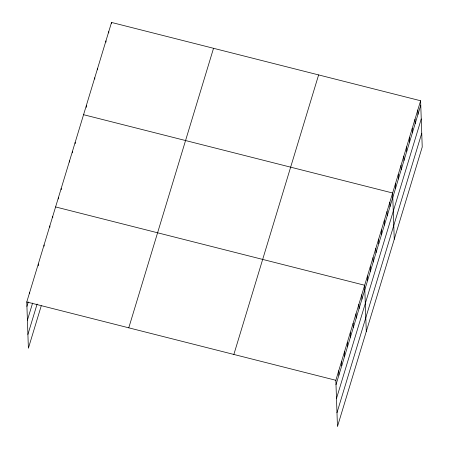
<?xml version="1.0" encoding="UTF-8"?>
<svg xmlns="http://www.w3.org/2000/svg" width="449" height="449" viewBox="0 0 449 449"><rect width="100%" height="100%" fill="white"/><g stroke="black" fill="none" stroke-linecap="round" stroke-linejoin="round"><path stroke-width="0.67" d="M41.263 305.786L28.388 348.239L26.772 301.981L111.537 22.45L420.612 100.761L422.228 147.019L337.463 426.55L335.846 380.292L420.612 100.761M26.929 306.386L28.27 301.947M27.411 320.193L32.597 303.086M27.905 334.426L37.127 304.012M128.768 327.826L213.533 48.296M233.856 354.452L318.616 74.921M336.004 384.698L420.764 105.167M336.486 398.51L421.246 118.979M336.98 412.738L421.746 133.207M83.565 114.697L392.639 193.008L394.256 239.266M55.592 206.938L364.667 285.255L366.283 331.508M26.772 301.981L335.846 380.292M417.811 109.988L417.968 114.388M415.016 119.215L415.168 123.615M412.221 128.436L412.373 132.842M409.421 137.663L409.578 142.064M406.626 146.885L406.777 151.291M403.825 156.112L403.982 160.512M401.03 165.333L401.181 169.739M398.235 174.56L398.386 178.96M395.434 183.781L395.591 188.187M389.844 202.235L389.996 206.635M387.044 211.457L387.201 215.862M384.249 220.684L384.4 225.084M381.448 229.905L381.605 234.311M378.653 239.132L378.804 243.532M375.858 248.353L376.009 252.759M373.057 257.58L373.214 261.986M370.262 266.807L370.414 271.207M367.462 276.028L367.619 280.434M361.787 294.757L361.939 299.163M358.903 304.259L359.06 308.665M356.023 313.767L356.175 318.167M353.139 323.269L353.296 327.675M350.259 332.776L350.411 337.177M347.374 342.278L347.532 346.684M344.495 351.78L344.647 356.186M341.61 361.288L341.768 365.688M338.731 370.79L338.883 375.196M111.537 22.45L111.582 23.707M108.742 31.677L108.781 32.934M105.942 40.898L105.986 42.155M97.551 68.574L97.596 69.831M94.756 77.795L94.801 79.058M86.365 105.47L86.427 107.356M75.174 142.367L75.219 143.629M72.379 151.594L72.418 152.851M69.578 160.821L69.623 162.078M61.187 188.49L61.232 189.747M58.392 197.717L58.437 198.974M52.713 216.446L52.758 217.703M49.828 225.948L49.873 227.205M44.064 244.958L44.109 246.215M38.3 263.967L38.367 265.853M29.656 292.479L29.701 293.736"/></g></svg>
